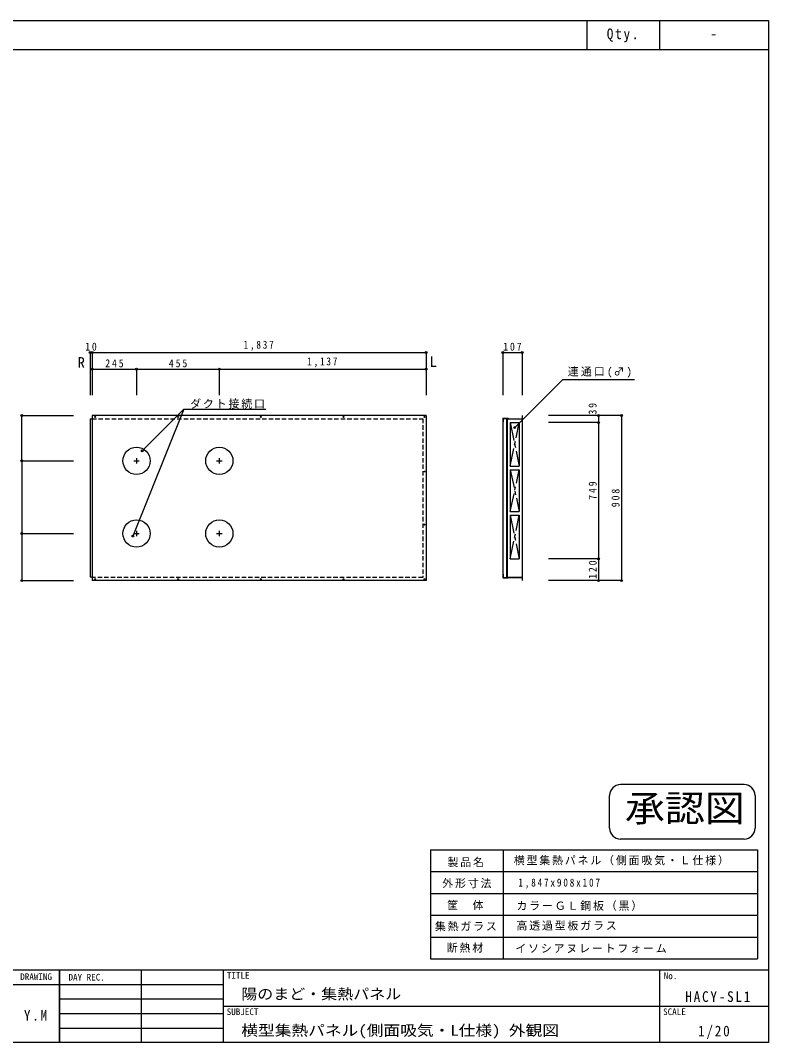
# Model space of a CAD drawing. Units: millimetres at full size, sheet at 1:20. Extents: x -3790 to 4290, y -2713 to 2907.
# Drawn here: x 176 to 4290, y -2713 to 2907 of the extents above; entities that cross this region are included whole.
import ezdxf
from ezdxf.enums import TextEntityAlignment as Align

# ---------------------------------------------------------------- set-up
doc = ezdxf.new("R2010")
doc.units = ezdxf.units.MM
doc.header["$LTSCALE"] = 20
doc.header["$PDMODE"] = 32
doc.header["$PDSIZE"] = 10
doc.linetypes.add('CHAIN1', pattern=[8, 5, -1, 1, -1])
doc.linetypes.add('DASHED1', pattern=[1.8, 1.2, -0.6])
for name, color, linetype in [('0-1', 4, 'Continuous'), ('F-0', 2, 'Continuous'), ('F-F', 7, 'Continuous')]:
    doc.layers.add(name, color=color, linetype=linetype)
doc.styles.add('ＭＳ ゴシック', font='')
doc.styles.get('ＭＳ ゴシック').set_extended_font_data('MS Gothic')

msp = doc.modelspace()

# ---------------------------------------------------------------- linework, layer by layer
at = {"layer": '0-1'}
for p, q in [((559.44, 1080.45), (569.44, 1080.45)), ((559.44, 1080.45), (559.44, 845.72)), ((569.44, 1080.45), (569.44, 845.72)), ((569.44, 1080.45), (2406.44, 1080.45)), ((2406.44, 1080.45), (2406.44, 845.72)), ((2828.64, 1080.45), (2935.64, 1080.45)), ((2828.64, 1080.45), (2828.64, 845.72)), ((2935.64, 1080.45), (2935.64, 845.72)), ((569.44, 988.81), (569.44, 845.72)), ((569.44, 988.81), (814.44, 988.81)), ((569.44, 988.81), (569.44, 845.72)), ((814.44, 988.81), (814.44, 845.72)), ((814.44, 988.81), (1269.44, 988.81)), ((1269.44, 988.81), (1269.44, 845.72)), ((1269.44, 988.81), (2406.44, 988.81)), ((1269.44, 988.81), (1269.44, 845.72)), ((2406.44, 988.81), (2406.44, 845.72)), ((2406.44, 988.81), (2406.44, 845.72)), ((183.65, 734.29), (467.65, 734.29)), ((183.65, 485.29), (183.65, 734.29)), ((183.65, 734.29), (467.65, 734.29)), ((1074.5, 769.15), (794.44, 71.36)), ((845.67, 540.32), (1074.5, 769.15)), ((1074.5, 769.15), (1525.96, 769.15)), ((3480.93, 734.29), (3079.28, 734.29)), ((3355.29, 734.29), (3079.28, 734.29)), ((3355.29, 734.29), (3355.29, 695.29)), ((3480.93, 734.29), (3480.93, -173.71)), ((3355.29, 695.29), (3079.28, 695.29)), ((3355.29, 695.29), (3355.29, -53.71)), ((183.65, 485.29), (467.65, 485.29)), ((183.65, 485.29), (183.65, 85.29)), ((183.65, 485.29), (467.65, 485.29)), ((183.65, 485.29), (467.65, 485.29)), ((183.65, 85.29), (183.65, -173.71)), ((183.65, 85.29), (467.65, 85.29)), ((3355.29, -53.71), (3079.28, -53.71)), ((3355.29, -53.71), (3355.29, -173.71)), ((183.65, -173.71), (467.65, -173.71)), ((3480.93, -173.71), (3079.28, -173.71)), ((3355.29, -173.71), (3079.28, -173.71))]:
    msp.add_line(p, q, dxfattribs=at)
at = {"layer": '0-1', "color": 7}
for p, q in [((2406.44, 734.29), (569.44, 734.29)), ((569.44, 734.29), (569.44, 715.79)), ((2406.44, 734.29), (2406.44, -173.71)), ((2935.64, 734.29), (2934.64, 734.29)), ((2934.64, 734.29), (2934.64, 716.29)), ((2935.14, 734.29), (2935.14, -173.71)), ((2935.64, 734.29), (2935.64, -173.71)), ((559.44, 715.79), (559.44, -155.21)), ((2828.64, 718.79), (2828.64, -158.21)), ((2828.64, 698.79), (2830.64, 698.79)), ((2830.64, 717.29), (2858.64, 717.29)), ((2830.64, 717.29), (2830.64, 698.79)), ((2848.64, 717.29), (2848.64, -156.71)), ((2850.64, 717.29), (2850.64, -156.71)), ((2850.64, 716.29), (2935.14, 716.29)), ((2851.64, 716.29), (2851.64, -155.71)), ((2852.14, 715.79), (2935.14, 715.79)), ((2869.14, 695.29), (2919.14, 695.29)), ((2919.14, 695.29), (2919.14, 455.62)), ((2869.14, 435.62), (2869.14, 205.96)), ((2869.14, 205.96), (2919.14, 205.96)), ((2869.14, 185.96), (2869.14, -53.71)), ((2869.14, -53.71), (2919.14, -53.71)), ((569.44, -155.21), (569.44, -173.71)), ((2828.64, -158.21), (2858.64, -158.21)), ((2850.64, -155.71), (2935.14, -155.71)), ((2934.64, -155.71), (2934.64, -173.71)), ((2406.44, -173.71), (569.44, -173.71)), ((2935.64, -173.71), (2934.64, -173.71))]:
    msp.add_line(p, q, dxfattribs=at)
at = {"layer": '0-1', "color": 7, "linetype": 'DASHED1'}
for p, q in [((569.44, 716.29), (2388.44, 716.29)), ((2388.44, 716.29), (2388.44, -155.71)), ((2388.44, -155.71), (569.44, -155.71))]:
    msp.add_line(p, q, dxfattribs=at)
at = {"layer": '0-1', "linetype": 'CHAIN1'}
for p, q in [((2869.14, 695.29), (2919.14, 455.62)), ((2869.14, 455.62), (2919.14, 695.29)), ((799.44, 485.29), (829.44, 485.29)), ((814.44, 500.29), (814.44, 470.29)), ((1254.44, 485.29), (1284.44, 485.29)), ((1269.44, 500.29), (1269.44, 470.29)), ((2869.14, 435.62), (2919.14, 205.96)), ((2869.14, 205.96), (2919.14, 435.62)), ((2869.14, 185.96), (2919.14, -53.71)), ((2869.14, -53.71), (2919.14, 185.96)), ((799.44, 85.29), (829.44, 85.29)), ((814.44, 100.29), (814.44, 70.29)), ((1254.44, 85.29), (1284.44, 85.29)), ((1269.44, 100.29), (1269.44, 70.29))]:
    msp.add_line(p, q, dxfattribs=at)
at = {"layer": '0-1'}
for points in [[(2179.44, 988.81), (2406.44, 988.81), (2406.44, 845.72)], [(2893.75, 667.8), (3158.43, 932.49), (3552.12, 932.49)]]:
    msp.add_lwpolyline(points, dxfattribs=at)
at = {"layer": '0-1', "color": 7}
for points in [[(559.44, 715.79), (569.44, 715.79), (569.44, -155.21), (559.44, -155.21)], [(2828.64, 718.79), (2858.64, 718.79), (2858.64, 717.29)], [(2852.14, 715.79), (2852.14, -155.21), (2935.14, -155.21)], [(2869.14, 695.29), (2869.14, 455.62), (2919.14, 455.62)], [(2869.14, 435.62), (2919.14, 435.62), (2919.14, 205.96)], [(2869.14, 185.96), (2919.14, 185.96), (2919.14, -53.71)], [(2828.64, -138.21), (2830.64, -138.21), (2830.64, -156.71), (2858.64, -156.71), (2858.64, -158.21)]]:
    msp.add_lwpolyline(points, dxfattribs=at)
at = {"layer": '0-1'}
for centre, radius in [((587.44, 726.29), 2.5), ((1042.44, 726.29), 2.5), ((1497.44, 726.29), 2.5), ((1952.44, 726.29), 2.5), ((2398.44, 726.29), 2.5), ((814.44, 485.29), 75), ((1269.44, 485.29), 75), ((2398.44, 426.29), 2.5), ((814.44, 85.29), 75), ((1269.44, 85.29), 75), ((2398.44, 134.29), 2.5), ((587.44, -165.71), 2.5), ((1042.44, -165.71), 2.5), ((1497.44, -165.71), 2.5), ((1952.44, -165.71), 2.5), ((2398.44, -165.71), 2.5)]:
    msp.add_circle(centre, radius, dxfattribs=at)
at = {"layer": '0-1', "color": 5}
for p in [(559.44, 1080.45), (569.44, 1080.45), (2406.44, 1080.45), (2828.64, 1080.45), (2935.64, 1080.45), (569.44, 988.81), (814.44, 988.81), (1269.44, 988.81), (2406.44, 988.81), (183.65, 734.29), (3355.29, 734.29), (3480.93, 734.29), (3355.29, 695.29), (2893.75, 667.8), (845.67, 540.32), (183.65, 485.29), (183.65, 85.29), (794.44, 71.36), (3355.29, -53.71), (183.65, -173.71), (3355.29, -173.71), (3480.93, -173.71)]:
    msp.add_point(p, dxfattribs=at)
at = {"layer": 'F-0', "color": 5}
for p, q in [((3290.05, 2906.54), (3290.05, 2746.54)), ((3690.05, 2906.54), (3690.05, 2746.54)), ((4290.05, 2906.54), (4290.05, -2713.46)), ((-3789.95, 2746.54), (4290.05, 2746.54)), ((-3789.95, -2313.46), (4290.05, -2313.46)), ((4290.05, -2713.46), (-3789.95, -2713.46))]:
    msp.add_line(p, q, dxfattribs=at)
at = {"layer": 'F-0', "color": 7}
for p, q in [((390.05, -2313.46), (390.05, -2713.46)), ((840.05, -2313.46), (840.05, -2713.46))]:
    msp.add_line(p, q, dxfattribs=at)
at = {"layer": 'F-0'}
for p, q in [((390.05, -2713.46), (390.05, -2313.46)), ((1290.05, -2313.46), (1290.05, -2713.46)), ((3690.05, -2313.46), (3690.05, -2713.46)), ((-469.95, -2393.46), (390.05, -2393.46)), ((390.05, -2393.46), (1290.05, -2393.46)), ((390.05, -2473.46), (1290.05, -2473.46)), ((1290.05, -2513.46), (4290.05, -2513.46)), ((390.05, -2553.46), (1290.05, -2553.46)), ((390.05, -2633.46), (1290.05, -2633.46))]:
    msp.add_line(p, q, dxfattribs=at)
at = {"layer": 'F-0', "color": 5}
msp.add_lwpolyline([(-3789.95, -2713.46), (-3789.95, 2906.54), (4290.05, 2906.54)], dxfattribs=at)
at = {"layer": 'F-F', "color": 6}
for p, q in [((4156.19, -1294.96), (3476.19, -1294.96)), ((3416.19, -1534.96), (3416.19, -1354.96)), ((4216.19, -1354.96), (4216.19, -1534.96)), ((4156.19, -1594.96), (3476.19, -1594.96))]:
    msp.add_line(p, q, dxfattribs=at)
at = {"layer": 'F-F'}
for p, q in [((2430.05, -1653.46), (2430.05, -2253.46)), ((2430.05, -1653.46), (4230.05, -1653.46)), ((2830.05, -1653.46), (2830.05, -2253.46)), ((4230.05, -1653.46), (4230.05, -2253.46)), ((2430.05, -1773.46), (4230.05, -1773.46)), ((2430.05, -1893.46), (4230.05, -1893.46)), ((2430.05, -2013.46), (4230.05, -2013.46)), ((2430.05, -2133.46), (4230.05, -2133.46)), ((2430.05, -2253.46), (4230.05, -2253.46))]:
    msp.add_line(p, q, dxfattribs=at)
at = {"layer": 'F-F', "color": 6}
for centre, start, end in [((3476.19, -1354.96), 90, 180), ((4156.19, -1354.96), 0, 90), ((3476.19, -1534.96), 180, 270), ((4156.19, -1534.96), 270, 0)]:
    msp.add_arc(centre, 60, start, end, dxfattribs=at)

# ---------------------------------------------------------------- texts
at = {"layer": '0-1', "color": 7, "style": 'ＭＳ ゴシック'}
for s, p in [('R', (490.22, 979.15)), ('L', (2426.42, 983.89))]:
    msp.add_text(s, height=58.65, dxfattribs=at).set_placement(p, align=Align.BOTTOM_LEFT)
at = {"layer": '0-1', "color": 7, "char_height": 43.99, "attachment_point": 7, "style": 'ＭＳ ゴシック'}
for s, insert in [('\\T1.36;\\W0.9;10', (531.94, 1090.45)), ('\\T1.38;\\W0.85;1,837', (1402.94, 1090.45)), ('\\T1.38;\\W0.9;107', (2830.64, 1090.45)), ('\\T1.38;\\W0.9;245', (641.94, 998.81)), ('\\T1.38;\\W0.9;455', (991.94, 998.81)), ('\\T1.38;\\W0.85;1,137', (1752.94, 998.81)), ('\\T1.2;連通口(♂)', (3185.49, 942.25)), ('\\T1.17;ダクト接続口', (1109.15, 771.53))]:
    msp.add_mtext(s, dxfattribs=dict(at, insert=insert))
at = {"layer": '0-1', "color": 7, "char_height": 43.99, "attachment_point": 7, "rotation": 90, "style": 'ＭＳ ゴシック'}
for s, insert in [('\\T1.36;\\W0.9;39', (3344.73, 739.62)), ('\\T1.38;\\W0.9;749', (3345.29, 270.79)), ('\\T1.38;\\W0.9;908', (3470.93, 230.29)), ('\\T1.38;\\W0.9;120', (3345.29, -163.71))]:
    msp.add_mtext(s, dxfattribs=dict(at, insert=insert))
at = {"layer": 'F-0', "color": 7, "style": 'ＭＳ ゴシック'}
msp.add_text('-', height=58.65, dxfattribs=at).set_placement((3968.05, 2786.54), align=Align.BOTTOM_LEFT)
at = {"layer": 'F-0', "color": 4, "style": 'ＭＳ ゴシック'}
for s, p in [('DRAWING', (174.67, -2380.82)), ('DAY REC.', (440.05, -2383.46)), ('TITLE', (1311.1, -2373.05)), ('No.', (3713.59, -2375.79)), ('SUBJECT', (1310.05, -2573.46)), ('SCALE', (3710.05, -2573.46))]:
    msp.add_text(s, height=36.66, dxfattribs=at).set_placement(p, align=Align.BOTTOM_LEFT)
at = {"layer": 'F-0', "color": 7, "style": 'ＭＳ ゴシック'}
for s, width, p in [('陽のまど・集熱パネル', 1.1, (1390.05, -2493.46)), ('横型集熱パネル(側面吸気・L仕様) 外観図', 1.15, (1390.05, -2693.46))]:
    msp.add_text(s, height=58.65, dxfattribs=dict(at, width=width)).set_placement(p, align=Align.BOTTOM_LEFT)
at = {"layer": 'F-0', "color": 7, "char_height": 58.65, "attachment_point": 7, "style": 'ＭＳ ゴシック'}
for s, insert in [('\\T1.28;\\W0.9;Qty.', (3400.55, 2786.54)), ('\\T1.28;\\W0.9;Qty.', (3400.55, 2786.54)), ('\\T1.27;\\W0.9;Y.M', (195.05, -2593.46)), ('\\T1.28;\\W0.9;1/20', (3902.55, -2693.46))]:
    msp.add_mtext(s, dxfattribs=dict(at, insert=insert))
at = {"layer": 'F-F', "color": 6, "style": 'ＭＳ ゴシック', "width": 1.1}
msp.add_text('承認図', height=146.6, dxfattribs=at).set_placement((3499.71, -1542.08), align=Align.BOTTOM_LEFT)
at = {"layer": 'F-F', "attachment_point": 7, "style": 'ＭＳ ゴシック'}
for s, insert, char_height in [('\\T1.17;横型集熱パネル（側面吸気・Ｌ仕様）', (2888.72, -1739.55), 43.99), ('\\T1.17;製品名', (2524.23, -1748.71), 43.99), ('\\T1.17;外形寸法', (2495.68, -1864.96), 43.99), ('\\T1.39;\\W0.85;1,847x908x107', (2913.75, -1867), 43.99), ('\\T1.17;筐\u3000体', (2522.19, -1985.28), 43.99), ('\\T1.17;カラーＧＬ鋼板（黒）', (2903.55, -1989.36), 43.99), ('\\T1.17;集熱ガラス', (2454.89, -2101.52), 43.99), ('\\T1.17;高透過型板ガラス', (2903.55, -2097.45), 43.99), ('\\T1.17;断熱材', (2520.15, -2219.81), 43.99), ('\\T1.17;イソシアヌレートフォーム', (2897.44, -2221.85), 43.99), ('\\T1.28;\\W0.9;HACY-SL1', (3832.37, -2491.07), 58.65)]:
    msp.add_mtext(s, dxfattribs=dict(at, insert=insert, char_height=char_height))

doc.saveas('drawing.dxf')
